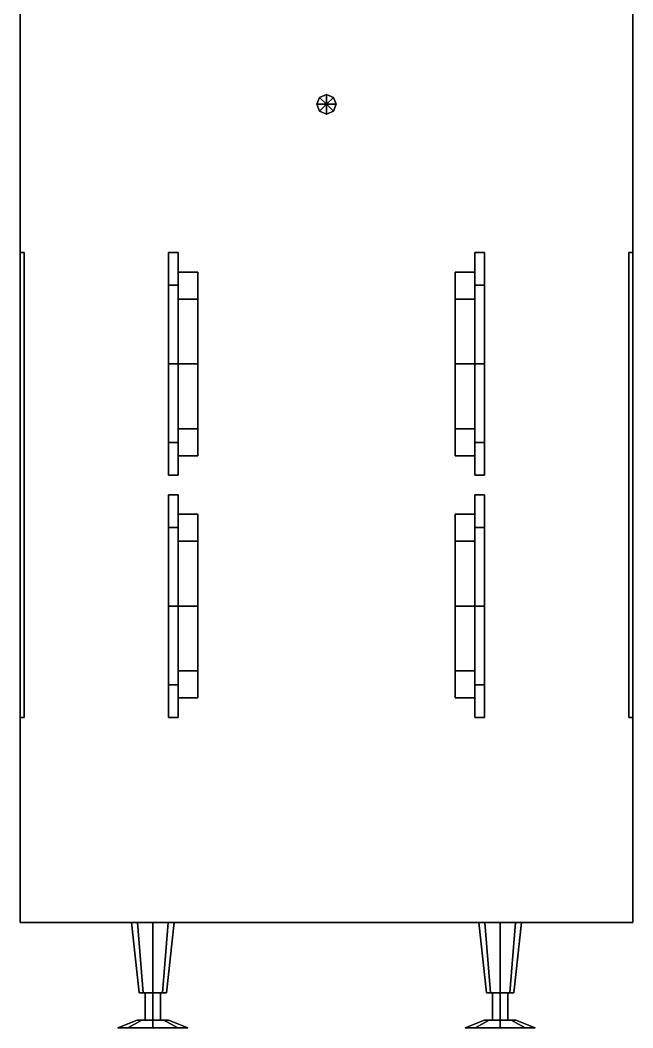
# Model space of a CAD drawing. Extents: x -1.8 to 1.8, y -6.4 to 6.6.
# Drawn here: x -1.57 to 1.57, y -6.38 to -1.22 of the extents above; entities that cross this region are included whole.
import ezdxf

# ---------------------------------------------------------------- set-up
doc = ezdxf.new("R2010")
doc.units = 0
doc.layers.get('0').update_dxf_attribs({"linetype": 'CONTINUOUS'})
doc.layers.add('BUFFER', color=1, linetype='CONTINUOUS')
doc.layers.add('WHEELS', color=2, linetype='CONTINUOUS')

msp = doc.modelspace()

# ---------------------------------------------------------------- linework, layer by layer
for points in [[(-1.57, 4.34, 0.9), (-1.57, -5.84, 0.9), (-1.57, -1.05, 3.1), (-1.57, 4.34, 3.1)], [(1.57, -1.05, 3.1), (1.57, -5.84, 0.9), (1.57, 4.34, 0.9), (1.57, 4.34, 3.1)], [(-1.57, -1.05, 3.1), (-1.57, -5.84, 0.9), (-1.57, -5.84, 3.42), (-1.57, -1.05, 3.42)], [(-1.57, -1.05, 3.42), (-1.57, -5.84, 3.42), (1.57, -5.84, 3.42), (1.57, -1.05, 3.42)], [(1.57, -5.84, 3.42), (1.57, -5.84, 0.9), (1.57, -1.05, 3.1), (1.57, -1.05, 3.42)], [(-0.0354, -1.6146, 3.42), (-0.05, -1.65, 3.42), (-0.05, -1.65, 3.8), (-0.0354, -1.6146, 3.8)], [(-0.0354, -1.6146, 3.84), (-0.05, -1.65, 3.84), (0, -1.65, 3.92)], [(-0.05, -1.65, 3.42), (-0.0354, -1.6854, 3.42), (-0.0354, -1.6854, 3.8), (-0.05, -1.65, 3.8)], [(-0.05, -1.65, 3.84), (-0.0354, -1.6854, 3.84), (0, -1.65, 3.92)], [(0, -1.6, 3.42), (-0.0354, -1.6146, 3.42), (-0.0354, -1.6146, 3.8), (0, -1.6, 3.8)], [(0, -1.6, 3.84), (-0.0354, -1.6146, 3.84), (0, -1.65, 3.92)], [(-0.0354, -1.6854, 3.84), (0, -1.7, 3.84), (0, -1.65, 3.92)], [(0.0354, -1.6146, 3.42), (0, -1.6, 3.42), (0, -1.6, 3.8), (0.0354, -1.6146, 3.8)], [(0.0354, -1.6146, 3.84), (0, -1.6, 3.84), (0, -1.65, 3.92)], [(0.05, -1.65, 3.84), (0.0354, -1.6146, 3.84), (0, -1.65, 3.92)], [(0.0354, -1.6854, 3.84), (0.05, -1.65, 3.84), (0, -1.65, 3.92)], [(0, -1.7, 3.84), (0.0354, -1.6854, 3.84), (0, -1.65, 3.92)], [(0.05, -1.65, 3.42), (0.0354, -1.6146, 3.42), (0.0354, -1.6146, 3.8), (0.05, -1.65, 3.8)], [(0.0354, -1.6854, 3.42), (0.05, -1.65, 3.42), (0.05, -1.65, 3.8), (0.0354, -1.6854, 3.8)], [(-0.0354, -1.6854, 3.42), (0, -1.7, 3.42), (0, -1.7, 3.8), (-0.0354, -1.6854, 3.8)], [(0, -1.7, 3.42), (0.0354, -1.6854, 3.42), (0.0354, -1.6854, 3.8), (0, -1.7, 3.8)], [(-1.55, -2.41, 0.9), (-1.55, -2.41, 0.37), (-1.57, -2.41, 0.37), (-1.57, -2.41, 0.9)], [(-1.57, -2.41, 0.37), (-1.57, -4.79, 0.37), (-1.57, -4.79, 0.9), (-1.57, -2.41, 0.9)], [(-1.55, -4.79, 0.9), (-1.55, -4.79, 0.37), (-1.55, -2.41, 0.37), (-1.55, -2.41, 0.9)], [(1.57, -2.41, 0.9), (1.57, -2.41, 0.37), (1.55, -2.41, 0.37), (1.55, -2.41, 0.9)], [(1.55, -2.41, 0.37), (1.55, -4.79, 0.37), (1.55, -4.79, 0.9), (1.55, -2.41, 0.9)], [(1.57, -4.79, 0.9), (1.57, -4.79, 0.37), (1.57, -2.41, 0.37), (1.57, -2.41, 0.9)], [(-1.57, -4.79, 0.9), (-1.57, -4.79, 0.37), (-1.55, -4.79, 0.37), (-1.55, -4.79, 0.9)], [(1.55, -4.79, 0.9), (1.55, -4.79, 0.37), (1.57, -4.79, 0.37), (1.57, -4.79, 0.9)], [(-1.57, -5.84, 3.42), (-1.57, -5.84, 0.9), (1.57, -5.84, 0.9), (1.57, -5.84, 3.42)]]:
    msp.add_3dface(points)
at = {"layer": 'BUFFER'}
for points in [[(-0.9678, -5.84, 1.1478), (-1, -5.84, 1.07), (-0.96, -6.2, 1.07), (-0.9395, -6.2, 1.1195)], [(-1, -5.84, 1.07), (-0.9678, -5.84, 0.9922), (-0.9395, -6.2, 1.0205), (-0.96, -6.2, 1.07)], [(-0.89, -5.84, 1.18), (-0.9678, -5.84, 1.1478), (-0.9395, -6.2, 1.1195), (-0.89, -6.2, 1.14)], [(-0.9678, -5.84, 0.9922), (-0.89, -5.84, 0.96), (-0.89, -6.2, 1), (-0.9395, -6.2, 1.0205)], [(-0.8122, -5.84, 1.1478), (-0.89, -5.84, 1.18), (-0.89, -6.2, 1.14), (-0.8405, -6.2, 1.1195)], [(-0.89, -5.84, 0.96), (-0.8122, -5.84, 0.9922), (-0.8405, -6.2, 1.0205), (-0.89, -6.2, 1)], [(-0.78, -5.84, 1.07), (-0.8122, -5.84, 1.1478), (-0.8405, -6.2, 1.1195), (-0.82, -6.2, 1.07)], [(-0.8122, -5.84, 0.9922), (-0.78, -5.84, 1.07), (-0.82, -6.2, 1.07), (-0.8405, -6.2, 1.0205)], [(0.8122, -5.84, 1.1478), (0.78, -5.84, 1.07), (0.82, -6.2, 1.07), (0.8405, -6.2, 1.1195)], [(0.78, -5.84, 1.07), (0.8122, -5.84, 0.9922), (0.8405, -6.2, 1.0205), (0.82, -6.2, 1.07)], [(0.89, -5.84, 1.18), (0.8122, -5.84, 1.1478), (0.8405, -6.2, 1.1195), (0.89, -6.2, 1.14)], [(0.8122, -5.84, 0.9922), (0.89, -5.84, 0.96), (0.89, -6.2, 1), (0.8405, -6.2, 1.0205)], [(0.9678, -5.84, 1.1478), (0.89, -5.84, 1.18), (0.89, -6.2, 1.14), (0.9395, -6.2, 1.1195)], [(0.89, -5.84, 0.96), (0.9678, -5.84, 0.9922), (0.9395, -6.2, 1.0205), (0.89, -6.2, 1)], [(1, -5.84, 1.07), (0.9678, -5.84, 1.1478), (0.9395, -6.2, 1.1195), (0.96, -6.2, 1.07)], [(0.9678, -5.84, 0.9922), (1, -5.84, 1.07), (0.96, -6.2, 1.07), (0.9395, -6.2, 1.0205)], [(-0.89, -6.2, 1), (-0.9395, -6.2, 1.1195), (-0.96, -6.2, 1.07), (-0.9395, -6.2, 1.0205)], [(-0.8405, -6.2, 1.0205), (-0.89, -6.2, 1.14), (-0.9395, -6.2, 1.1195), (-0.89, -6.2, 1)], [(-0.89, -6.34, 1.03), (-0.93, -6.34, 1.07), (-0.93, -6.2, 1.07), (-0.89, -6.2, 1.03)], [(-0.93, -6.34, 1.07), (-0.89, -6.34, 1.11), (-0.89, -6.2, 1.11), (-0.93, -6.2, 1.07)], [(-0.82, -6.2, 1.07), (-0.8405, -6.2, 1.1195), (-0.89, -6.2, 1.14), (-0.8405, -6.2, 1.0205)], [(-0.85, -6.34, 1.07), (-0.89, -6.34, 1.03), (-0.89, -6.2, 1.03), (-0.85, -6.2, 1.07)], [(-0.89, -6.34, 1.11), (-0.85, -6.34, 1.07), (-0.85, -6.2, 1.07), (-0.89, -6.2, 1.11)], [(0.89, -6.2, 1), (0.8405, -6.2, 1.1195), (0.82, -6.2, 1.07), (0.8405, -6.2, 1.0205)], [(0.9395, -6.2, 1.0205), (0.89, -6.2, 1.14), (0.8405, -6.2, 1.1195), (0.89, -6.2, 1)], [(0.85, -6.34, 1.07), (0.89, -6.34, 1.11), (0.89, -6.2, 1.11), (0.85, -6.2, 1.07)], [(0.89, -6.34, 1.03), (0.85, -6.34, 1.07), (0.85, -6.2, 1.07), (0.89, -6.2, 1.03)], [(0.96, -6.2, 1.07), (0.9395, -6.2, 1.1195), (0.89, -6.2, 1.14), (0.9395, -6.2, 1.0205)], [(0.89, -6.34, 1.11), (0.93, -6.34, 1.07), (0.93, -6.2, 1.07), (0.89, -6.2, 1.11)], [(0.93, -6.34, 1.07), (0.89, -6.34, 1.03), (0.89, -6.2, 1.03), (0.93, -6.2, 1.07)], [(-0.9466, -6.34, 1.1266), (-0.97, -6.34, 1.07), (-1.07, -6.38, 1.07), (-1.0173, -6.38, 1.1973)], [(-0.97, -6.34, 1.07), (-0.9466, -6.34, 1.0134), (-1.0173, -6.38, 0.9427), (-1.07, -6.38, 1.07)], [(-0.9466, -6.34, 1.0134), (-0.89, -6.34, 0.99), (-0.89, -6.38, 0.89), (-1.0173, -6.38, 0.9427)], [(-0.89, -6.34, 1.15), (-0.9466, -6.34, 1.1266), (-1.0173, -6.38, 1.1973), (-0.89, -6.38, 1.25)], [(-0.97, -6.34, 1.07), (-0.9466, -6.34, 1.1266), (-0.89, -6.34, 1.15), (-0.9466, -6.34, 1.0134)], [(-0.9466, -6.34, 1.0134), (-0.89, -6.34, 1.15), (-0.8334, -6.34, 1.1266), (-0.89, -6.34, 0.99)], [(-0.89, -6.34, 0.99), (-0.8334, -6.34, 1.0134), (-0.7627, -6.38, 0.9427), (-0.89, -6.38, 0.89)], [(-0.89, -6.34, 0.99), (-0.8334, -6.34, 1.1266), (-0.81, -6.34, 1.07), (-0.8334, -6.34, 1.0134)], [(-0.8334, -6.34, 1.1266), (-0.89, -6.34, 1.15), (-0.89, -6.38, 1.25), (-0.7627, -6.38, 1.1973)], [(-0.81, -6.34, 1.07), (-0.8334, -6.34, 1.1266), (-0.7627, -6.38, 1.1973), (-0.71, -6.38, 1.07)], [(-0.8334, -6.34, 1.0134), (-0.81, -6.34, 1.07), (-0.71, -6.38, 1.07), (-0.7627, -6.38, 0.9427)], [(0.8334, -6.34, 1.1266), (0.81, -6.34, 1.07), (0.71, -6.38, 1.07), (0.7627, -6.38, 1.1973)], [(0.81, -6.34, 1.07), (0.8334, -6.34, 1.0134), (0.7627, -6.38, 0.9427), (0.71, -6.38, 1.07)], [(0.8334, -6.34, 1.0134), (0.89, -6.34, 0.99), (0.89, -6.38, 0.89), (0.7627, -6.38, 0.9427)], [(0.89, -6.34, 1.15), (0.8334, -6.34, 1.1266), (0.7627, -6.38, 1.1973), (0.89, -6.38, 1.25)], [(0.81, -6.34, 1.07), (0.8334, -6.34, 1.1266), (0.89, -6.34, 1.15), (0.8334, -6.34, 1.0134)], [(0.8334, -6.34, 1.0134), (0.89, -6.34, 1.15), (0.9466, -6.34, 1.1266), (0.89, -6.34, 0.99)], [(0.89, -6.34, 0.99), (0.9466, -6.34, 1.0134), (1.0173, -6.38, 0.9427), (0.89, -6.38, 0.89)], [(0.9466, -6.34, 1.1266), (0.89, -6.34, 1.15), (0.89, -6.38, 1.25), (1.0173, -6.38, 1.1973)], [(0.89, -6.34, 0.99), (0.9466, -6.34, 1.1266), (0.97, -6.34, 1.07), (0.9466, -6.34, 1.0134)], [(0.97, -6.34, 1.07), (0.9466, -6.34, 1.1266), (1.0173, -6.38, 1.1973), (1.07, -6.38, 1.07)], [(0.9466, -6.34, 1.0134), (0.97, -6.34, 1.07), (1.07, -6.38, 1.07), (1.0173, -6.38, 0.9427)], [(-1.0173, -6.38, 1.1973), (-1.07, -6.38, 1.07), (-1.0173, -6.38, 0.9427), (-0.89, -6.38, 1.25)], [(-0.89, -6.38, 1.25), (-1.0173, -6.38, 0.9427), (-0.89, -6.38, 0.89), (-0.7627, -6.38, 1.1973)], [(-0.7627, -6.38, 1.1973), (-0.89, -6.38, 0.89), (-0.7627, -6.38, 0.9427), (-0.71, -6.38, 1.07)], [(0.7627, -6.38, 1.1973), (0.71, -6.38, 1.07), (0.7627, -6.38, 0.9427), (0.89, -6.38, 1.25)], [(0.89, -6.38, 1.25), (0.7627, -6.38, 0.9427), (0.89, -6.38, 0.89), (1.0173, -6.38, 1.1973)], [(1.0173, -6.38, 1.1973), (0.89, -6.38, 0.89), (1.0173, -6.38, 0.9427), (1.07, -6.38, 1.07)]]:
    msp.add_3dface(points, dxfattribs=at)
at = {"layer": 'WHEELS'}
for points in [[(-0.76, -2.5769, 0.8731), (-0.76, -2.41, 0.47), (-0.81, -2.41, 0.47), (-0.81, -2.5769, 0.8731)], [(-0.76, -2.41, 0.47), (-0.76, -2.5769, 0.0669), (-0.81, -2.5769, 0.0669), (-0.81, -2.41, 0.47)], [(-0.81, -3.55, 0.47), (-0.81, -2.5769, 0.8731), (-0.81, -2.41, 0.47), (-0.81, -3.3831, 0.0669)], [(-0.81, -3.3831, 0.0669), (-0.81, -2.41, 0.47), (-0.81, -2.5769, 0.0669), (-0.81, -2.98, -0.1)], [(-0.76, -2.6477, 0.8023), (-0.76, -2.51, 0.47), (-0.76, -2.41, 0.47), (-0.76, -2.5769, 0.8731)], [(-0.76, -2.51, 0.47), (-0.76, -2.6477, 0.1377), (-0.76, -2.5769, 0.0669), (-0.76, -2.41, 0.47)], [(0.76, -2.51, 0.47), (0.76, -2.6477, 0.8023), (0.76, -2.5769, 0.8731), (0.76, -2.41, 0.47)], [(0.76, -2.41, 0.47), (0.76, -2.5769, 0.8731), (0.81, -2.5769, 0.8731), (0.81, -2.41, 0.47)], [(0.76, -2.6477, 0.1377), (0.76, -2.51, 0.47), (0.76, -2.41, 0.47), (0.76, -2.5769, 0.0669)], [(0.76, -2.5769, 0.0669), (0.76, -2.41, 0.47), (0.81, -2.41, 0.47), (0.81, -2.5769, 0.0669)], [(0.81, -2.5769, 0.8731), (0.81, -2.98, 1.04), (0.81, -3.3831, 0.8731), (0.81, -2.41, 0.47)], [(0.81, -2.41, 0.47), (0.81, -3.3831, 0.8731), (0.81, -3.55, 0.47), (0.81, -2.5769, 0.0669)], [(-0.66, -2.6477, 0.8023), (-0.66, -2.51, 0.47), (-0.76, -2.51, 0.47), (-0.76, -2.6477, 0.8023)], [(-0.66, -2.51, 0.47), (-0.66, -2.6477, 0.1377), (-0.76, -2.6477, 0.1377), (-0.76, -2.51, 0.47)], [(-0.66, -2.6477, 0.8023), (-0.66, -3.45, 0.47), (-0.66, -3.3123, 0.1377), (-0.66, -2.51, 0.47)], [(-0.66, -2.51, 0.47), (-0.66, -3.3123, 0.1377), (-0.66, -2.98), (-0.66, -2.6477, 0.1377)], [(0.66, -2.98, 0.94), (0.66, -2.6477, 0.8023), (0.66, -2.51, 0.47), (0.66, -3.3123, 0.8023)], [(0.66, -2.51, 0.47), (0.66, -2.6477, 0.8023), (0.76, -2.6477, 0.8023), (0.76, -2.51, 0.47)], [(0.66, -2.6477, 0.1377), (0.66, -2.51, 0.47), (0.76, -2.51, 0.47), (0.76, -2.6477, 0.1377)], [(0.66, -3.3123, 0.8023), (0.66, -2.51, 0.47), (0.66, -2.6477, 0.1377), (0.66, -3.45, 0.47)], [(-0.81, -3.3831, 0.8731), (-0.81, -2.98, 1.04), (-0.81, -2.5769, 0.8731), (-0.81, -3.55, 0.47)], [(-0.76, -2.98, 1.04), (-0.76, -2.5769, 0.8731), (-0.81, -2.5769, 0.8731), (-0.81, -2.98, 1.04)], [(-0.76, -2.5769, 0.0669), (-0.76, -2.98, -0.1), (-0.81, -2.98, -0.1), (-0.81, -2.5769, 0.0669)], [(-0.76, -2.98, 0.94), (-0.76, -2.6477, 0.8023), (-0.76, -2.5769, 0.8731), (-0.76, -2.98, 1.04)], [(-0.76, -2.6477, 0.1377), (-0.76, -2.98), (-0.76, -2.98, -0.1), (-0.76, -2.5769, 0.0669)], [(0.76, -2.6477, 0.8023), (0.76, -2.98, 0.94), (0.76, -2.98, 1.04), (0.76, -2.5769, 0.8731)], [(0.76, -2.5769, 0.8731), (0.76, -2.98, 1.04), (0.81, -2.98, 1.04), (0.81, -2.5769, 0.8731)], [(0.76, -2.98), (0.76, -2.6477, 0.1377), (0.76, -2.5769, 0.0669), (0.76, -2.98, -0.1)], [(0.76, -2.98, -0.1), (0.76, -2.5769, 0.0669), (0.81, -2.5769, 0.0669), (0.81, -2.98, -0.1)], [(0.81, -2.5769, 0.0669), (0.81, -3.55, 0.47), (0.81, -3.3831, 0.0669), (0.81, -2.98, -0.1)], [(-0.66, -2.98, 0.94), (-0.66, -2.6477, 0.8023), (-0.76, -2.6477, 0.8023), (-0.76, -2.98, 0.94)], [(-0.66, -2.6477, 0.1377), (-0.66, -2.98), (-0.76, -2.98), (-0.76, -2.6477, 0.1377)], [(-0.66, -2.98, 0.94), (-0.66, -3.3123, 0.8023), (-0.66, -3.45, 0.47), (-0.66, -2.6477, 0.8023)], [(0.66, -2.6477, 0.8023), (0.66, -2.98, 0.94), (0.76, -2.98, 0.94), (0.76, -2.6477, 0.8023)], [(0.66, -2.98), (0.66, -2.6477, 0.1377), (0.76, -2.6477, 0.1377), (0.76, -2.98)], [(0.66, -3.45, 0.47), (0.66, -2.6477, 0.1377), (0.66, -2.98), (0.66, -3.3123, 0.1377)], [(-0.76, -3.3831, 0.8731), (-0.76, -2.98, 1.04), (-0.81, -2.98, 1.04), (-0.81, -3.3831, 0.8731)], [(-0.76, -2.98, -0.1), (-0.76, -3.3831, 0.0669), (-0.81, -3.3831, 0.0669), (-0.81, -2.98, -0.1)], [(-0.66, -3.3123, 0.8023), (-0.66, -2.98, 0.94), (-0.76, -2.98, 0.94), (-0.76, -3.3123, 0.8023)], [(-0.76, -3.3123, 0.8023), (-0.76, -2.98, 0.94), (-0.76, -2.98, 1.04), (-0.76, -3.3831, 0.8731)], [(-0.76, -2.98), (-0.76, -3.3123, 0.1377), (-0.76, -3.3831, 0.0669), (-0.76, -2.98, -0.1)], [(-0.66, -2.98), (-0.66, -3.3123, 0.1377), (-0.76, -3.3123, 0.1377), (-0.76, -2.98)], [(0.66, -2.98, 0.94), (0.66, -3.3123, 0.8023), (0.76, -3.3123, 0.8023), (0.76, -2.98, 0.94)], [(0.66, -3.3123, 0.1377), (0.66, -2.98), (0.76, -2.98), (0.76, -3.3123, 0.1377)], [(0.76, -2.98, 0.94), (0.76, -3.3123, 0.8023), (0.76, -3.3831, 0.8731), (0.76, -2.98, 1.04)], [(0.76, -2.98, 1.04), (0.76, -3.3831, 0.8731), (0.81, -3.3831, 0.8731), (0.81, -2.98, 1.04)], [(0.76, -3.3123, 0.1377), (0.76, -2.98), (0.76, -2.98, -0.1), (0.76, -3.3831, 0.0669)], [(0.76, -3.3831, 0.0669), (0.76, -2.98, -0.1), (0.81, -2.98, -0.1), (0.81, -3.3831, 0.0669)], [(-0.76, -3.45, 0.47), (-0.76, -3.3123, 0.8023), (-0.76, -3.3831, 0.8731), (-0.76, -3.55, 0.47)], [(-0.66, -3.45, 0.47), (-0.66, -3.3123, 0.8023), (-0.76, -3.3123, 0.8023), (-0.76, -3.45, 0.47)], [(-0.66, -3.3123, 0.1377), (-0.66, -3.45, 0.47), (-0.76, -3.45, 0.47), (-0.76, -3.3123, 0.1377)], [(-0.76, -3.3123, 0.1377), (-0.76, -3.45, 0.47), (-0.76, -3.55, 0.47), (-0.76, -3.3831, 0.0669)], [(0.66, -3.3123, 0.8023), (0.66, -3.45, 0.47), (0.76, -3.45, 0.47), (0.76, -3.3123, 0.8023)], [(0.66, -3.45, 0.47), (0.66, -3.3123, 0.1377), (0.76, -3.3123, 0.1377), (0.76, -3.45, 0.47)], [(0.76, -3.3123, 0.8023), (0.76, -3.45, 0.47), (0.76, -3.55, 0.47), (0.76, -3.3831, 0.8731)], [(0.76, -3.45, 0.47), (0.76, -3.3123, 0.1377), (0.76, -3.3831, 0.0669), (0.76, -3.55, 0.47)], [(-0.76, -3.55, 0.47), (-0.76, -3.3831, 0.8731), (-0.81, -3.3831, 0.8731), (-0.81, -3.55, 0.47)], [(-0.76, -3.3831, 0.0669), (-0.76, -3.55, 0.47), (-0.81, -3.55, 0.47), (-0.81, -3.3831, 0.0669)], [(0.76, -3.3831, 0.8731), (0.76, -3.55, 0.47), (0.81, -3.55, 0.47), (0.81, -3.3831, 0.8731)], [(0.76, -3.55, 0.47), (0.76, -3.3831, 0.0669), (0.81, -3.3831, 0.0669), (0.81, -3.55, 0.47)], [(-0.81, -4.79, 0.47), (-0.81, -3.8169, 0.8731), (-0.81, -3.65, 0.47), (-0.81, -4.6231, 0.0669)], [(-0.76, -3.8169, 0.8731), (-0.76, -3.65, 0.47), (-0.81, -3.65, 0.47), (-0.81, -3.8169, 0.8731)], [(-0.81, -4.6231, 0.0669), (-0.81, -3.65, 0.47), (-0.81, -3.8169, 0.0669), (-0.81, -4.22, -0.1)], [(-0.76, -3.65, 0.47), (-0.76, -3.8169, 0.0669), (-0.81, -3.8169, 0.0669), (-0.81, -3.65, 0.47)], [(-0.76, -3.8877, 0.8023), (-0.76, -3.75, 0.47), (-0.76, -3.65, 0.47), (-0.76, -3.8169, 0.8731)], [(-0.76, -3.75, 0.47), (-0.76, -3.8877, 0.1377), (-0.76, -3.8169, 0.0669), (-0.76, -3.65, 0.47)], [(0.76, -3.65, 0.47), (0.76, -3.8169, 0.8731), (0.81, -3.8169, 0.8731), (0.81, -3.65, 0.47)], [(0.76, -3.75, 0.47), (0.76, -3.8877, 0.8023), (0.76, -3.8169, 0.8731), (0.76, -3.65, 0.47)], [(0.76, -3.8169, 0.0669), (0.76, -3.65, 0.47), (0.81, -3.65, 0.47), (0.81, -3.8169, 0.0669)], [(0.76, -3.8877, 0.1377), (0.76, -3.75, 0.47), (0.76, -3.65, 0.47), (0.76, -3.8169, 0.0669)], [(0.81, -3.8169, 0.8731), (0.81, -4.22, 1.04), (0.81, -4.6231, 0.8731), (0.81, -3.65, 0.47)], [(0.81, -3.65, 0.47), (0.81, -4.6231, 0.8731), (0.81, -4.79, 0.47), (0.81, -3.8169, 0.0669)], [(-0.66, -3.8877, 0.8023), (-0.66, -3.75, 0.47), (-0.76, -3.75, 0.47), (-0.76, -3.8877, 0.8023)], [(-0.66, -3.75, 0.47), (-0.66, -3.8877, 0.1377), (-0.76, -3.8877, 0.1377), (-0.76, -3.75, 0.47)], [(-0.66, -3.8877, 0.8023), (-0.66, -4.69, 0.47), (-0.66, -4.5523, 0.1377), (-0.66, -3.75, 0.47)], [(-0.66, -3.75, 0.47), (-0.66, -4.5523, 0.1377), (-0.66, -4.22), (-0.66, -3.8877, 0.1377)], [(0.66, -4.22, 0.94), (0.66, -3.8877, 0.8023), (0.66, -3.75, 0.47), (0.66, -4.5523, 0.8023)], [(0.66, -4.5523, 0.8023), (0.66, -3.75, 0.47), (0.66, -3.8877, 0.1377), (0.66, -4.69, 0.47)], [(0.66, -3.75, 0.47), (0.66, -3.8877, 0.8023), (0.76, -3.8877, 0.8023), (0.76, -3.75, 0.47)], [(0.66, -3.8877, 0.1377), (0.66, -3.75, 0.47), (0.76, -3.75, 0.47), (0.76, -3.8877, 0.1377)], [(-0.81, -4.6231, 0.8731), (-0.81, -4.22, 1.04), (-0.81, -3.8169, 0.8731), (-0.81, -4.79, 0.47)], [(-0.76, -4.22, 1.04), (-0.76, -3.8169, 0.8731), (-0.81, -3.8169, 0.8731), (-0.81, -4.22, 1.04)], [(-0.76, -3.8169, 0.0669), (-0.76, -4.22, -0.1), (-0.81, -4.22, -0.1), (-0.81, -3.8169, 0.0669)], [(-0.76, -4.22, 0.94), (-0.76, -3.8877, 0.8023), (-0.76, -3.8169, 0.8731), (-0.76, -4.22, 1.04)], [(-0.76, -3.8877, 0.1377), (-0.76, -4.22), (-0.76, -4.22, -0.1), (-0.76, -3.8169, 0.0669)], [(0.76, -3.8877, 0.8023), (0.76, -4.22, 0.94), (0.76, -4.22, 1.04), (0.76, -3.8169, 0.8731)], [(0.76, -3.8169, 0.8731), (0.76, -4.22, 1.04), (0.81, -4.22, 1.04), (0.81, -3.8169, 0.8731)], [(0.76, -4.22, -0.1), (0.76, -3.8169, 0.0669), (0.81, -3.8169, 0.0669), (0.81, -4.22, -0.1)], [(0.76, -4.22), (0.76, -3.8877, 0.1377), (0.76, -3.8169, 0.0669), (0.76, -4.22, -0.1)], [(0.81, -3.8169, 0.0669), (0.81, -4.79, 0.47), (0.81, -4.6231, 0.0669), (0.81, -4.22, -0.1)], [(-0.66, -4.22, 0.94), (-0.66, -3.8877, 0.8023), (-0.76, -3.8877, 0.8023), (-0.76, -4.22, 0.94)], [(-0.66, -3.8877, 0.1377), (-0.66, -4.22), (-0.76, -4.22), (-0.76, -3.8877, 0.1377)], [(-0.66, -4.22, 0.94), (-0.66, -4.5523, 0.8023), (-0.66, -4.69, 0.47), (-0.66, -3.8877, 0.8023)], [(0.66, -3.8877, 0.8023), (0.66, -4.22, 0.94), (0.76, -4.22, 0.94), (0.76, -3.8877, 0.8023)], [(0.66, -4.69, 0.47), (0.66, -3.8877, 0.1377), (0.66, -4.22), (0.66, -4.5523, 0.1377)], [(0.66, -4.22), (0.66, -3.8877, 0.1377), (0.76, -3.8877, 0.1377), (0.76, -4.22)], [(-0.76, -4.6231, 0.8731), (-0.76, -4.22, 1.04), (-0.81, -4.22, 1.04), (-0.81, -4.6231, 0.8731)], [(-0.76, -4.22, -0.1), (-0.76, -4.6231, 0.0669), (-0.81, -4.6231, 0.0669), (-0.81, -4.22, -0.1)], [(-0.76, -4.5523, 0.8023), (-0.76, -4.22, 0.94), (-0.76, -4.22, 1.04), (-0.76, -4.6231, 0.8731)], [(-0.66, -4.5523, 0.8023), (-0.66, -4.22, 0.94), (-0.76, -4.22, 0.94), (-0.76, -4.5523, 0.8023)], [(-0.66, -4.22), (-0.66, -4.5523, 0.1377), (-0.76, -4.5523, 0.1377), (-0.76, -4.22)], [(-0.76, -4.22), (-0.76, -4.5523, 0.1377), (-0.76, -4.6231, 0.0669), (-0.76, -4.22, -0.1)], [(0.66, -4.22, 0.94), (0.66, -4.5523, 0.8023), (0.76, -4.5523, 0.8023), (0.76, -4.22, 0.94)], [(0.66, -4.5523, 0.1377), (0.66, -4.22), (0.76, -4.22), (0.76, -4.5523, 0.1377)], [(0.76, -4.22, 0.94), (0.76, -4.5523, 0.8023), (0.76, -4.6231, 0.8731), (0.76, -4.22, 1.04)], [(0.76, -4.22, 1.04), (0.76, -4.6231, 0.8731), (0.81, -4.6231, 0.8731), (0.81, -4.22, 1.04)], [(0.76, -4.6231, 0.0669), (0.76, -4.22, -0.1), (0.81, -4.22, -0.1), (0.81, -4.6231, 0.0669)], [(0.76, -4.5523, 0.1377), (0.76, -4.22), (0.76, -4.22, -0.1), (0.76, -4.6231, 0.0669)], [(-0.76, -4.69, 0.47), (-0.76, -4.5523, 0.8023), (-0.76, -4.6231, 0.8731), (-0.76, -4.79, 0.47)], [(-0.66, -4.69, 0.47), (-0.66, -4.5523, 0.8023), (-0.76, -4.5523, 0.8023), (-0.76, -4.69, 0.47)], [(-0.76, -4.5523, 0.1377), (-0.76, -4.69, 0.47), (-0.76, -4.79, 0.47), (-0.76, -4.6231, 0.0669)], [(-0.66, -4.5523, 0.1377), (-0.66, -4.69, 0.47), (-0.76, -4.69, 0.47), (-0.76, -4.5523, 0.1377)], [(0.66, -4.5523, 0.8023), (0.66, -4.69, 0.47), (0.76, -4.69, 0.47), (0.76, -4.5523, 0.8023)], [(0.66, -4.69, 0.47), (0.66, -4.5523, 0.1377), (0.76, -4.5523, 0.1377), (0.76, -4.69, 0.47)], [(0.76, -4.5523, 0.8023), (0.76, -4.69, 0.47), (0.76, -4.79, 0.47), (0.76, -4.6231, 0.8731)], [(0.76, -4.69, 0.47), (0.76, -4.5523, 0.1377), (0.76, -4.6231, 0.0669), (0.76, -4.79, 0.47)], [(-0.76, -4.79, 0.47), (-0.76, -4.6231, 0.8731), (-0.81, -4.6231, 0.8731), (-0.81, -4.79, 0.47)], [(-0.76, -4.6231, 0.0669), (-0.76, -4.79, 0.47), (-0.81, -4.79, 0.47), (-0.81, -4.6231, 0.0669)], [(0.76, -4.6231, 0.8731), (0.76, -4.79, 0.47), (0.81, -4.79, 0.47), (0.81, -4.6231, 0.8731)], [(0.76, -4.79, 0.47), (0.76, -4.6231, 0.0669), (0.81, -4.6231, 0.0669), (0.81, -4.79, 0.47)]]:
    msp.add_3dface(points, dxfattribs=at)

doc.saveas('drawing.dxf')
